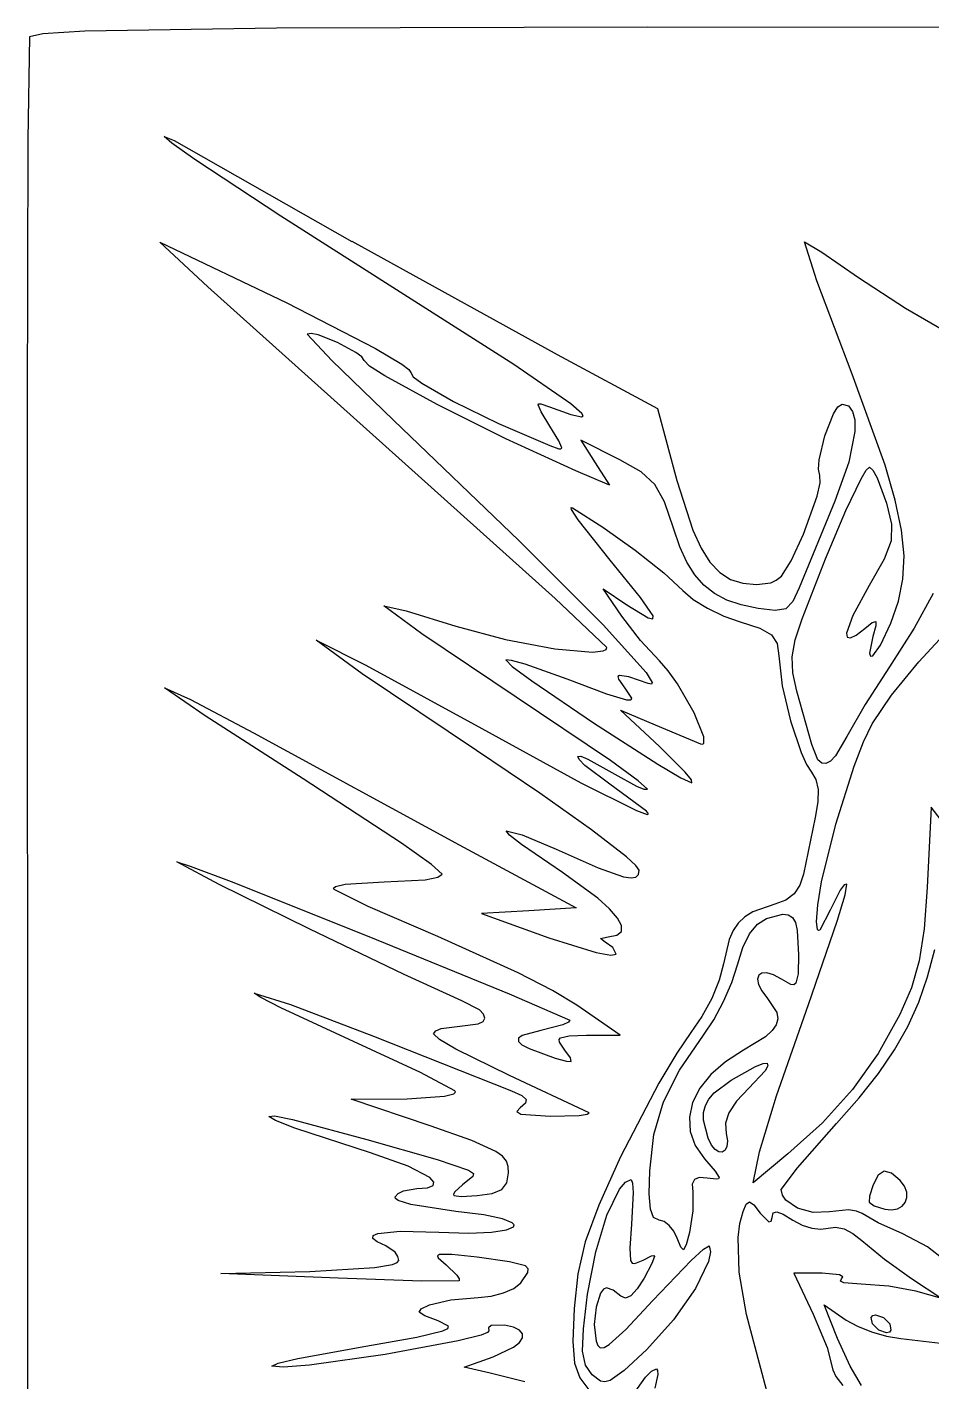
# Model space of a CAD drawing. Extents: x -210 to 584, y -218 to 350.
# Drawn here: x 348.7 to 432.9, y 105.4 to 231.5 of the extents above; entities that cross this region are included whole.
import ezdxf

# ---------------------------------------------------------------- set-up
doc = ezdxf.new("R2010")
doc.units = 0

msp = doc.modelspace()

# ---------------------------------------------------------------- linework, layer by layer
at = {"layer": 'Ebene 1'}
for p, q in [((350.224459, 230.879992), (348.959, 230.59674)), ((354.133575, 231.104658), (350.224459, 230.879992)), ((371.9407, 231.393462), (354.133575, 231.104658)), ((406.496225, 231.493615), (371.9407, 231.393462)), ((461.916, 231.43558), (406.496225, 231.493615)), ((348.959, 230.597), (348.82575, 221.021266)), ((348.959, 230.59674), (348.959, 230.597)), ((348.82575, 221.021266), (348.747791, 195.726047)), ((362.209311, 220.700665), (361.510635, 221.322948)), ((361.510635, 221.322948), (362.435509, 220.929802)), ((364.362693, 219.178539), (362.209311, 220.700665)), ((362.435509, 220.929802), (365.15278, 219.405639)), ((365.15278, 219.405639), (378.95928, 211.559179)), ((372.358194, 213.897105), (364.362693, 219.178539)), ((384.14638, 206.403339), (372.358194, 213.897105)), ((365.5578, 207.334739), (361.11248, 211.479269)), ((361.11248, 211.479269), (372.91188, 205.831809)), ((378.95928, 211.559179), (378.96061, 211.56045)), ((378.96061, 211.56045), (398.06081, 201.03575)), ((422.223035, 207.890438), (421.06196, 211.50999)), ((421.06196, 211.50999), (422.692169, 210.536749)), ((422.692169, 210.536749), (426.1158, 208.19682)), ((426.1158, 208.19684), (430.479804, 205.335238)), ((426.1158, 208.19682), (426.1158, 208.19684)), ((386.333, 188.685039), (365.5578, 207.334739)), ((425.51039, 199.18809), (422.223035, 207.890438)), ((372.91188, 205.831809), (381.165244, 201.596872)), ((394.045206, 200.101692), (384.14638, 206.403339)), ((430.479804, 205.335238), (435.188865, 202.61161)), ((375.170714, 202.991356), (374.81861, 202.91565)), ((375.828361, 202.857177), (375.170714, 202.991356)), ((374.81861, 202.91565), (377.09925, 200.480693)), ((377.625707, 202.160598), (375.828361, 202.857177)), ((379.341495, 201.228777), (377.625707, 202.160598)), ((377.09925, 200.480693), (382.83001, 194.92629)), ((379.897194, 200.800547), (379.341495, 201.228777)), ((380.10657, 200.46458), (379.897194, 200.800547)), ((380.619498, 199.957787), (380.10657, 200.46458)), ((381.165244, 201.596872), (383.61372, 200.116823)), ((398.06081, 201.03575), (407.39574, 196.01388)), ((382.04099, 199.046436), (380.619498, 199.957787)), ((383.61372, 200.116823), (384.252929, 199.629265)), ((384.252929, 199.629265), (384.43908, 199.345489)), ((384.43908, 199.345489), (384.667178, 198.9599)), ((399.33717, 196.455739), (394.045206, 200.101692)), ((428.581946, 190.729355), (425.51039, 199.18809)), ((386.905906, 196.376478), (382.04099, 199.046436)), ((384.667178, 198.9599), (385.463207, 198.352574)), ((385.463207, 198.352574), (388.418064, 196.651478)), ((388.418064, 196.651478), (392.621654, 194.59974)), ((348.747791, 195.726047), (348.78121, 113.364)), ((393.293805, 193.187546), (386.905906, 196.376478)), ((396.286088, 196.33388), (396.351338, 196.444783)), ((396.562424, 195.688234), (396.286088, 196.33388)), ((396.351338, 196.444783), (396.551847, 196.439521)), ((396.551847, 196.439521), (397.35758, 196.155839)), ((397.38298, 194.351899), (396.562424, 195.688234)), ((397.35758, 196.155839), (399.324709, 195.432991)), ((399.324709, 195.432991), (400.336539, 195.221711)), ((400.353787, 195.55247), (399.33717, 196.455739)), ((400.471941, 195.317431), (400.353787, 195.55247)), ((407.39574, 196.01388), (409.20711, 189.29177)), ((422.959454, 193.472639), (423.770321, 195.516402)), ((423.770321, 195.516402), (424.189507, 196.167198)), ((424.189507, 196.167198), (424.56796, 196.41077)), ((424.56796, 196.41077), (425.158861, 196.238951)), ((425.158861, 196.238951), (425.553493, 195.741054)), ((425.553493, 195.741054), (425.753783, 194.94342)), ((382.83001, 194.92629), (394.525291, 183.694435)), ((392.621654, 194.59974), (397.39198, 192.554899)), ((398.21161, 193.005547), (397.38298, 194.351899)), ((400.336539, 195.221711), (400.471941, 195.317431)), ((425.753783, 194.94342), (425.761657, 193.87239)), ((399.79717, 190.21248), (393.293805, 193.187546)), ((398.488795, 192.360458), (398.21161, 193.005547)), ((403.90341, 191.22288), (400.27808, 193.05093)), ((400.27808, 193.05093), (401.59848, 190.95944)), ((422.434762, 191.238494), (422.959454, 193.472639)), ((425.761657, 193.87239), (425.207863, 191.015503)), ((397.39198, 192.554899), (398.215323, 192.261839)), ((398.215323, 192.261839), (398.420842, 192.252514)), ((398.420842, 192.252514), (398.488795, 192.360458)), ((401.59848, 190.95944), (402.91887, 188.86794)), ((405.868782, 190.110478), (403.90341, 191.22288)), ((422.373296, 190.34972), (422.434762, 191.238494)), ((422.49565, 189.77298), (422.373296, 190.34972)), ((425.207863, 191.015503), (423.90752, 187.38112)), ((426.823906, 190.262802), (427.13143, 190.53859)), ((427.13143, 190.53859), (427.439071, 190.27446)), ((429.528095, 187.471288), (428.581946, 190.729355)), ((402.91887, 188.86794), (399.79717, 190.21248)), ((407.151191, 188.941606), (405.868782, 190.110478)), ((409.20711, 189.29177), (410.685763, 184.681334)), ((422.246909, 187.837064), (422.52326, 189.094388)), ((422.52326, 189.094388), (422.49565, 189.77298)), ((424.91343, 186.50531), (426.337657, 189.467048)), ((426.337657, 189.467048), (426.823906, 190.262802)), ((427.439071, 190.27446), (427.836166, 189.555294)), ((427.836166, 189.555294), (428.69367, 187.19121)), ((397.876865, 178.317539), (386.333, 188.685039)), ((408.059375, 187.323471), (407.151191, 188.941606)), ((420.9811, 184.30403), (422.246909, 187.837064)), ((399.405697, 186.615745), (399.357044, 186.809011)), ((399.357044, 186.809011), (399.50433, 186.7789)), ((400.03335, 185.639319), (399.405697, 186.615745)), ((399.50433, 186.7789), (402.321093, 184.963907)), ((408.90207, 184.86328), (408.059375, 187.323471)), ((423.90752, 187.38112), (420.58771, 179.31901)), ((428.69367, 187.19121), (429.166205, 185.236532)), ((430.106481, 184.698336), (429.528095, 187.471288)), ((403.0077, 181.88853), (400.03335, 185.639319)), ((423.027638, 182.032713), (424.91343, 186.50531)), ((402.321093, 184.963907), (405.320123, 182.811144)), ((409.485994, 183.150479), (408.90207, 184.86328)), ((410.685763, 184.681334), (411.456701, 183.005302)), ((419.850452, 181.826569), (420.9811, 184.30403)), ((429.166205, 185.236532), (429.137489, 183.702055)), ((430.336095, 182.288685), (430.106481, 184.698336)), ((394.525291, 183.694435), (402.35961, 175.878203)), ((405.320123, 182.811144), (407.975656, 180.715618)), ((410.1294, 181.712104), (409.485994, 183.150479)), ((411.456701, 183.005302), (412.281509, 181.70595)), ((429.137489, 183.702055), (428.483091, 181.99783)), ((405.83369, 178.430101), (403.0077, 181.88853)), ((410.859579, 180.522234), (410.1294, 181.712104)), ((412.281509, 181.70595), (413.184783, 180.751193)), ((418.925824, 180.415316), (419.850452, 181.826569)), ((420.84917, 176.42859), (423.027638, 182.032713)), ((428.483091, 181.99783), (427.07858, 179.53391)), ((430.235929, 180.12052), (430.336095, 182.288685)), ((407.975656, 180.715618), (409.76193, 179.07234)), ((411.703823, 179.55495), (410.859579, 180.522234)), ((413.184783, 180.751193), (414.19112, 180.108946)), ((418.456138, 180.019066), (418.925824, 180.415316)), ((404.07772, 176.69766), (402.35965, 179.21422)), ((402.35965, 179.21422), (404.54064, 177.74623)), ((409.76193, 179.07234), (410.730636, 178.242874)), ((412.689421, 178.784331), (411.703823, 179.55495)), ((414.19112, 180.108946), (415.325117, 179.747127)), ((415.325117, 179.747127), (416.61137, 179.63365)), ((416.61137, 179.63365), (417.936401, 179.780825)), ((417.936401, 179.780825), (418.456138, 180.019066)), ((420.58771, 179.31901), (420.001077, 178.03526)), ((427.07858, 179.53391), (425.56375, 176.756258)), ((429.824973, 178.072026), (430.235929, 180.12052)), ((402.7001, 173.760439), (397.876865, 178.317539)), ((404.54064, 177.74623), (406.53595, 176.532467)), ((406.98837, 176.702585), (405.83369, 178.430101)), ((410.730636, 178.242874), (412.058992, 177.415085)), ((413.843666, 178.184456), (412.689421, 178.784331)), ((415.193849, 177.729406), (413.843666, 178.184456)), ((420.001077, 178.03526), (419.339649, 177.372506)), ((429.12222, 176.02139), (429.824973, 178.072026)), ((433.05814, 178.79458), (431.271336, 175.579981)), ((385.467781, 175.040098), (381.95137, 177.632999)), ((381.95137, 177.632999), (384.010401, 177.186798)), ((384.010401, 177.186798), (388.6246, 175.765049)), ((405.813314, 174.4305), (404.07772, 176.69766)), ((406.53595, 176.532467), (406.959035, 176.433696)), ((406.959035, 176.433696), (406.98837, 176.702585)), ((412.058992, 177.415085), (413.572018, 176.684916)), ((413.572018, 176.684916), (415.09473, 176.14831)), ((416.76726, 177.39326), (415.193849, 177.729406)), ((418.347139, 177.201567), (416.76726, 177.39326)), ((419.339649, 177.372506), (418.347139, 177.201567)), ((425.56375, 176.756258), (424.985504, 175.098295)), ((388.6246, 175.765049), (393.269882, 174.498525)), ((402.35961, 175.878203), (406.352579, 171.457313)), ((415.09473, 176.14831), (416.932288, 175.559486)), ((416.932288, 175.559486), (418.017558, 174.946925)), ((420.2087, 174.491969), (420.84917, 176.42859)), ((425.895113, 174.919325), (426.67695, 175.5228)), ((426.67695, 175.5228), (427.378927, 176.085225)), ((427.378927, 176.085225), (427.708785, 176.183525)), ((427.716053, 175.77163), (427.45026, 174.80347)), ((427.708785, 176.183525), (427.716053, 175.77163)), ((428.158379, 173.982465), (429.12222, 176.02139)), ((431.271336, 175.579981), (428.97544, 171.97413)), ((431.707226, 172.440163), (434.796792, 175.762191)), ((379.933031, 171.319462), (375.654, 174.440459)), ((375.654, 174.440459), (380.273981, 172.138998)), ((394.25817, 169.154959), (385.467781, 175.040098)), ((393.269882, 174.498525), (397.860709, 173.643058)), ((407.57353, 172.51356), (405.813314, 174.4305)), ((418.017558, 174.946925), (418.537345, 174.146136)), ((418.537345, 174.146136), (418.67846, 172.99263)), ((419.92961, 172.909625), (420.2087, 174.491969)), ((424.985504, 175.098295), (425.050583, 174.718991)), ((425.050583, 174.718991), (425.353388, 174.655362)), ((425.353388, 174.655362), (425.895113, 174.919325)), ((427.45026, 174.80347), (427.126657, 173.230932)), ((427.427944, 173.004788), (428.158379, 173.982465)), ((397.860709, 173.643058), (401.352356, 173.347434)), ((401.352356, 173.347434), (402.359512, 173.456059)), ((402.359512, 173.456059), (402.621288, 173.582617)), ((402.621288, 173.582617), (402.7001, 173.760439)), ((418.67846, 172.99263), (419, 170.212871)), ((419.99282, 171.409054), (419.92961, 172.909625)), ((427.126657, 173.230932), (427.211423, 172.958471)), ((427.211423, 172.958471), (427.427944, 173.004788)), ((380.273981, 172.138998), (391.0452, 166.239659)), ((393.826691, 172.573402), (393.27561, 172.6097)), ((393.27561, 172.6097), (393.875445, 172.008486)), ((395.088629, 172.226986), (393.826691, 172.573402)), ((393.875445, 172.008486), (395.694536, 170.66186)), ((398.99447, 170.83655), (395.088629, 172.226986)), ((406.352579, 171.457313), (406.914686, 170.513786)), ((408.403589, 171.587364), (407.57353, 172.51356)), ((409.263983, 170.384969), (408.403589, 171.587364)), ((428.97544, 171.97413), (426.71496, 168.462058)), ((429.165645, 169.348034), (431.707226, 172.440163)), ((390.5574, 164.181659), (379.933031, 171.319462)), ((395.694536, 170.66186), (401.446936, 166.750417)), ((402.678863, 169.429603), (398.99447, 170.83655)), ((403.851956, 171.173168), (403.716471, 171.066363)), ((403.716471, 171.066363), (403.764704, 170.83494)), ((403.764704, 170.83494), (404.35378, 169.98678)), ((404.732628, 171.024379), (403.851956, 171.173168)), ((406.52381, 170.41149), (404.732628, 171.024379)), ((406.838218, 170.357642), (406.52381, 170.41149)), ((406.914686, 170.513786), (406.838218, 170.357642)), ((410.813187, 167.682494), (409.263983, 170.384969)), ((419, 170.212871), (419.767663, 166.9445)), ((420.37925, 169.71775), (419.99282, 171.409054)), ((365.315323, 167.401094), (361.51661, 170.028179)), ((361.51661, 170.028179), (363.950163, 168.931114)), ((363.950163, 168.931114), (369.80106, 165.833259)), ((403.023084, 163.243363), (394.25817, 169.154959)), ((404.53965, 168.860309), (402.678863, 169.429603)), ((404.35378, 169.98678), (404.967674, 169.066693)), ((404.967674, 169.066693), (404.90833, 168.870415)), ((421.75663, 164.74377), (420.37925, 169.71775)), ((427.36715, 166.6687), (429.165645, 169.348034)), ((407.58673, 164.55609), (403.94965, 167.92882)), ((403.94965, 167.92882), (407.18261, 166.57479)), ((404.90833, 168.870415), (404.53965, 168.860309)), ((411.69596, 165.467959), (410.813187, 167.682494)), ((426.71496, 168.462058), (425.01329, 165.47299)), ((374.44841, 161.545169), (365.315323, 167.401094)), ((401.446936, 166.750417), (407.445698, 162.911466)), ((407.18261, 166.57479), (411.38712, 164.80319)), ((419.767663, 166.9445), (420.754861, 163.990844)), ((426.558395, 164.978422), (427.36715, 166.6687)), ((369.80106, 165.833259), (388.96076, 155.421959)), ((391.0452, 166.239659), (400.271289, 161.188888)), ((411.723316, 164.87549), (411.69596, 165.467959)), ((425.01329, 165.47299), (423.948555, 163.688928)), ((396.437147, 160.210451), (390.5574, 164.181659)), ((409.973268, 162.173293), (407.58673, 164.55609)), ((411.38712, 164.80319), (411.604765, 164.766023)), ((411.604765, 164.766023), (411.723316, 164.87549)), ((420.754861, 163.990844), (421.259979, 162.883074)), ((422.331484, 163.326836), (421.75663, 164.74377)), ((425.688054, 162.727781), (426.558395, 164.978422)), ((399.976269, 163.622524), (400.257537, 163.645627)), ((400.097754, 163.335393), (399.976269, 163.622524)), ((400.630369, 162.800498), (400.097754, 163.335393)), ((400.257537, 163.645627), (400.933181, 163.388437)), ((402.9625, 161.052479), (400.630369, 162.800498)), ((400.933181, 163.388437), (403.43409, 161.968119)), ((405.614841, 161.367654), (403.023084, 163.243363)), ((407.445698, 162.911466), (409.572742, 161.655454)), ((421.259979, 162.883074), (421.73501, 162.15523)), ((422.67522, 163.017392), (422.331484, 163.326836)), ((423.058373, 162.974383), (422.67522, 163.017392)), ((423.482348, 163.198123), (423.058373, 162.974383)), ((423.948555, 163.688928), (423.482348, 163.198123)), ((423.978923, 157.316516), (425.688054, 162.727781)), ((383.58149, 155.574055), (374.44841, 161.545169)), ((403.43409, 161.968119), (405.449431, 160.852958)), ((406.47817, 160.586849), (405.614841, 161.367654)), ((409.572742, 161.655454), (410.60371, 161.1811)), ((410.557495, 161.447943), (409.973268, 162.173293)), ((410.60371, 161.1811), (410.557495, 161.447943)), ((421.73501, 162.15523), (422.144258, 161.471802)), ((422.144258, 161.471802), (422.336154, 160.563958)), ((401.252148, 156.788815), (396.437147, 160.210451)), ((400.271289, 161.188888), (405.438688, 158.594707)), ((406.388667, 158.526206), (402.9625, 161.052479)), ((405.449431, 160.852958), (406.137067, 160.591109)), ((406.137067, 160.591109), (406.47817, 160.586849)), ((422.336154, 160.563958), (422.313022, 159.403179)), ((422.313022, 159.403179), (422.07719, 157.96095)), ((432.85179, 158.92), (432.48605, 151.45098)), ((434.41212, 156.90353), (432.85179, 158.92)), ((405.438688, 158.594707), (406.450775, 158.240428)), ((406.555236, 158.30277), (406.388667, 158.526206)), ((406.450775, 158.240428), (406.555236, 158.30277)), ((422.07719, 157.96095), (420.97547, 152.67338)), ((393.641171, 156.313641), (393.31495, 156.711569)), ((393.31495, 156.711569), (394.79763, 156.33302)), ((394.73845, 155.447157), (393.641171, 156.313641)), ((394.79763, 156.33302), (397.96523, 155.010709)), ((404.505524, 154.281852), (401.252148, 156.788815)), ((422.672365, 151.977118), (423.978923, 157.316516)), ((386.359809, 153.59306), (383.58149, 155.574055)), ((388.96076, 155.421959), (399.83596, 149.533289)), ((398.55802, 152.819349), (394.73845, 155.447157)), ((366.624727, 151.722107), (362.67078, 153.828069)), ((362.67078, 153.828069), (363.935038, 153.431563)), ((397.96523, 155.010709), (401.888485, 153.281067)), ((405.391329, 153.485465), (404.505524, 154.281852)), ((363.935038, 153.431563), (367.725355, 151.990749)), ((387.38021, 152.670059), (386.359809, 153.59306)), ((386.952918, 152.390545), (387.38021, 152.670059)), ((401.836988, 150.454029), (398.55802, 152.819349)), ((401.888485, 153.281067), (404.245824, 152.439103)), ((405.7004, 153.054659), (405.391329, 153.485465)), ((405.396658, 152.393929), (405.631952, 152.641737)), ((405.631952, 152.641737), (405.7004, 153.054659)), ((420.97547, 152.67338), (420.645804, 151.647312)), ((374.992555, 147.583688), (366.624727, 151.722107)), ((367.725355, 151.990749), (380.53898, 146.887179)), ((377.269707, 151.383371), (377.436459, 151.517669)), ((377.31764, 151.238449), (377.269707, 151.383371)), ((377.436459, 151.517669), (378.343994, 151.743669)), ((378.343994, 151.743669), (381.96501, 151.950209)), ((381.96501, 151.950209), (385.789499, 152.161657)), ((385.789499, 152.161657), (386.952918, 152.390545)), ((404.245824, 152.439103), (404.949591, 152.322598)), ((404.949591, 152.322598), (405.396658, 152.393929)), ((420.645804, 151.647312), (420.103679, 150.852684)), ((422.305241, 149.816311), (422.672365, 151.977118)), ((424.780751, 151.681317), (424.404456, 151.200479)), ((425.02248, 151.75051), (424.780751, 151.681317)), ((424.85752, 150.743373), (425.02248, 151.75051)), ((432.48605, 151.45098), (432.210511, 147.577792)), ((380.471544, 149.66843), (377.31764, 151.238449)), ((402.946751, 149.455051), (401.836988, 150.454029)), ((419.330454, 150.269974), (418.30749, 149.87966)), ((420.103679, 150.852684), (419.330454, 150.269974)), ((424.404456, 151.200479), (423.45404, 149.32243)), ((424.126469, 148.293645), (424.85752, 150.743373)), ((386.97611, 146.893199), (380.471544, 149.66843)), ((395.42668, 149.273769), (391.01737, 149.014229)), ((391.01737, 149.014229), (397.28123, 146.765009)), ((399.83596, 149.533289), (395.42668, 149.273769)), ((403.690228, 148.596992), (402.946751, 149.455051)), ((416.267736, 149.159151), (415.515547, 148.696578)), ((418.30749, 149.87966), (416.267736, 149.159151)), ((417.52954, 148.54061), (419.049092, 148.961014)), ((419.049092, 148.961014), (419.571578, 148.905941)), ((419.571578, 148.905941), (419.959434, 148.64755)), ((422.20099, 148.2518), (422.305241, 149.816311)), ((423.45404, 149.32243), (422.50383, 147.46569)), ((383.831496, 143.334709), (374.992555, 147.583688)), ((404.057565, 147.893697), (403.690228, 148.596992)), ((404.03891, 147.359015), (404.057565, 147.893697)), ((414.912198, 148.131258), (414.435473, 147.437289)), ((415.515547, 148.696578), (414.912198, 148.131258)), ((415.967768, 147.120367), (416.692761, 148.011039)), ((416.692761, 148.011039), (417.52954, 148.54061)), ((419.959434, 148.64755), (420.230334, 148.165989)), ((420.230334, 148.165989), (420.401953, 147.441406)), ((421.43672, 140.53811), (424.126469, 148.293645)), ((422.289676, 147.543929), (422.20099, 148.2518)), ((422.378796, 147.424163), (422.289676, 147.543929)), ((432.210511, 147.577792), (431.759415, 144.603899)), ((380.53898, 146.887179), (393.593918, 141.53318)), ((394.439019, 143.508947), (386.97611, 146.893199)), ((397.28123, 146.765009), (401.705084, 145.385464)), ((402.109353, 146.693494), (402.80421, 146.850879)), ((402.5348, 146.361539), (402.109353, 146.693494)), ((403.248314, 145.853775), (402.5348, 146.361539)), ((402.80421, 146.850879), (403.62441, 147.006793)), ((403.62441, 147.006793), (404.03891, 147.359015)), ((414.06316, 146.588771), (413.54291, 144.32448)), ((414.435473, 147.437289), (414.06316, 146.588771)), ((415.35134, 145.863445), (415.967768, 147.120367)), ((420.401953, 147.441406), (420.51804, 145.18377)), ((422.50383, 147.46569), (422.378796, 147.424163)), ((401.705084, 145.385464), (403.050833, 145.128412)), ((403.050833, 145.128412), (403.54509, 145.227129)), ((403.54509, 145.227129), (403.248314, 145.853775)), ((414.84026, 144.23512), (415.35134, 145.863445)), ((420.51804, 145.18377), (420.477555, 143.394105)), ((420.51804, 145.18377), (420.51804, 145.18377)), ((432.536262, 143.123197), (433.199418, 145.66808)), ((413.54291, 144.32448), (413.150213, 142.819086)), ((414.309162, 142.602368), (414.84026, 144.23512)), ((431.759415, 144.603899), (431.039632, 142.093046)), ((389.19878, 140.897069), (383.831496, 143.334709)), ((397.630655, 141.842767), (394.439019, 143.508947)), ((413.150213, 142.819086), (412.44867, 141.12056)), ((413.538129, 140.824219), (414.309162, 142.602368)), ((416.823193, 143.274451), (416.713794, 142.917878)), ((416.713794, 142.917878), (416.802963, 142.423147)), ((417.115751, 143.471643), (416.823193, 143.274451)), ((417.576063, 143.488227), (417.115751, 143.471643)), ((418.188722, 143.302978), (417.576063, 143.488227)), ((418.93832, 142.89467), (418.188722, 143.302978)), ((419.80419, 142.41836), (418.93832, 142.89467)), ((420.278436, 142.52857), (420.082985, 142.389599)), ((420.477555, 143.394105), (420.278436, 142.52857)), ((431.711418, 140.757722), (432.536262, 143.123197)), ((370.496398, 141.192951), (369.88177, 141.618249)), ((369.88177, 141.618249), (373.251794, 140.549204)), ((372.364185, 140.236599), (370.496398, 141.192951)), ((393.593918, 141.53318), (399.22858, 139.093779)), ((399.89711, 140.474689), (397.630655, 141.842767)), ((416.802963, 142.423147), (417.106106, 141.811486)), ((417.106106, 141.811486), (417.63863, 141.10412)), ((420.082985, 142.389599), (419.80419, 142.41836)), ((431.039632, 142.093046), (429.95803, 139.60898)), ((378.70163, 137.297799), (372.364185, 140.236599)), ((373.251794, 140.549204), (380.98507, 137.595859)), ((390.832493, 140.050473), (389.19878, 140.897069)), ((391.224922, 139.651281), (390.832493, 140.050473)), ((403.92752, 137.689649), (399.89711, 140.474689)), ((412.44867, 141.12056), (411.532237, 139.425949)), ((412.630534, 139.115412), (413.538129, 140.824219)), ((417.63863, 141.10412), (418.490143, 139.793808)), ((418.461075, 132.054145), (421.43672, 140.53811)), ((430.693579, 138.510166), (431.711418, 140.757722)), ((388.99671, 138.528529), (390.720672, 138.739776)), ((390.720672, 138.739776), (391.167662, 138.98013)), ((391.167662, 138.98013), (391.336195, 139.289233)), ((391.336195, 139.289233), (391.224922, 139.651281)), ((399.124478, 138.905673), (398.581763, 138.662599)), ((399.22858, 139.093779), (399.124478, 138.905673)), ((411.532237, 139.425949), (410.49487, 137.9323)), ((411.68975, 137.69069), (412.630534, 139.115412)), ((418.454206, 138.665724), (418.079641, 138.118555)), ((418.587867, 139.21728), (418.454206, 138.665724)), ((418.490143, 139.793808), (418.587867, 139.21728)), ((429.95803, 139.60898), (427.923122, 135.983245)), ((380.98507, 137.595859), (393.81877, 132.511009)), ((386.572, 137.830249), (386.763325, 138.101376)), ((387.130031, 137.308793), (386.572, 137.830249)), ((386.763325, 138.101376), (387.284259, 138.323408)), ((387.284259, 138.323408), (388.99671, 138.528529)), ((394.468609, 137.406884), (394.453803, 137.124217)), ((394.823226, 137.664307), (394.468609, 137.406884)), ((396.53423, 138.137039), (394.823226, 137.664307)), ((398.581763, 138.662599), (396.53423, 138.137039)), ((398.255805, 137.291396), (398.377834, 137.464747)), ((398.377834, 137.464747), (399.17178, 137.648413)), ((399.17178, 137.648413), (400.80846, 137.689649)), ((400.80846, 137.689649), (403.92752, 137.689649)), ((410.49487, 137.9323), (409.1902, 136.036676)), ((409.444813, 134.44581), (411.68975, 137.69069)), ((417.454649, 137.555188), (415.4153, 136.29752)), ((418.079641, 138.118555), (417.454649, 137.555188)), ((429.451438, 136.319041), (430.693579, 138.510166)), ((385.34183, 134.228736), (378.70163, 137.297799)), ((388.649424, 136.405174), (387.130031, 137.308793)), ((393.6441, 133.959499), (388.649424, 136.405174)), ((394.453803, 137.124217), (394.783221, 136.8079)), ((394.783221, 136.8079), (395.461278, 136.449528)), ((395.461278, 136.449528), (397.88097, 135.572999)), ((398.295164, 137.048711), (398.255805, 137.291396)), ((398.79231, 136.310369), (398.295164, 137.048711)), ((399.320035, 135.593416), (398.79231, 136.310369)), ((415.4153, 136.29752), (413.717153, 135.229263)), ((427.953691, 134.122858), (429.451438, 136.319041)), ((397.88097, 135.572999), (398.922952, 135.272136)), ((398.922952, 135.272136), (399.383111, 135.26314)), ((399.383111, 135.26314), (399.320035, 135.593416)), ((409.1902, 136.036676), (407.524964, 133.224149)), ((413.717153, 135.229263), (412.35193, 134.041465)), ((416.530877, 134.797316), (417.224415, 135.063355)), ((417.224415, 135.063355), (417.609915, 135.081531)), ((417.609915, 135.081531), (417.678801, 134.855765)), ((427.923122, 135.983245), (425.537316, 132.650276)), ((388.55216, 132.533899), (385.34183, 134.228736)), ((401.05295, 130.463499), (393.6441, 133.959499)), ((407.94868, 131.480842), (409.444813, 134.44581)), ((412.35193, 134.041465), (411.33098, 132.765791)), ((414.254, 133.50598), (416.530877, 134.797316)), ((417.422495, 134.389975), (415.9, 132.754)), ((417.678801, 134.855765), (417.422495, 134.389975)), ((426.16903, 131.860127), (427.953691, 134.122858)), ((388.454394, 132.248785), (388.606346, 132.386347)), ((388.606346, 132.386347), (388.55216, 132.533899)), ((393.81877, 132.511009), (394.762957, 132.084442)), ((407.524964, 133.224149), (403.96927, 126.3664)), ((411.33098, 132.765791), (410.665654, 131.433904)), ((412.687772, 132.326049), (414.254, 133.50598)), ((415.9, 132.754), (414.749344, 131.542556)), ((415.9, 132.754), (415.9, 132.754)), ((425.537316, 132.650276), (422.756217, 129.554834)), ((378.89369, 131.750149), (384.10684, 131.783949)), ((386.25944, 129.264909), (378.89369, 131.750149)), ((384.10684, 131.783949), (387.595868, 132.014399)), ((387.595868, 132.014399), (388.454394, 132.248785)), ((395.134095, 131.36468), (394.62702, 130.943519)), ((394.762957, 132.084442), (395.190403, 131.72366)), ((395.190403, 131.72366), (395.134095, 131.36468)), ((407.071102, 128.467774), (407.94868, 131.480842)), ((410.665654, 131.433904), (410.367302, 130.077469)), ((411.691861, 130.505275), (411.85461, 131.147351)), ((411.85461, 131.147351), (412.183771, 131.747184)), ((412.183771, 131.747184), (412.687772, 132.326049)), ((414.749344, 131.542556), (414.036016, 130.482111)), ((416.8777, 126.84591), (418.461075, 132.054145)), ((424.06615, 129.46936), (426.16903, 131.860127)), ((371.230538, 130.144221), (371.752612, 130.177449)), ((371.871153, 129.764755), (371.230538, 130.144221)), ((371.752612, 130.177449), (373.443068, 129.844626)), ((373.443068, 129.844626), (380.35189, 128.001569)), ((394.62702, 130.943519), (394.327933, 130.593459)), ((394.327933, 130.593459), (394.678713, 130.34905)), ((394.678713, 130.34905), (397.41587, 130.152809)), ((397.41587, 130.152809), (400.123479, 130.238779)), ((400.123479, 130.238779), (400.870153, 130.338876)), ((400.870153, 130.338876), (401.05295, 130.463499)), ((410.367302, 130.077469), (410.447276, 128.72815)), ((411.687096, 129.79968), (411.691861, 130.505275)), ((414.036016, 130.482111), (413.728065, 129.509043)), ((373.668768, 129.058864), (371.871153, 129.764755)), ((380.71223, 126.747059), (373.668768, 129.058864)), ((390.136308, 127.894079), (386.25944, 129.264909)), ((410.447276, 128.72815), (410.916925, 127.417612)), ((412.11781, 128.11283), (411.687096, 129.79968)), ((413.728065, 129.509043), (413.79354, 128.55973)), ((422.756217, 129.554834), (419.53543, 126.64168)), ((420.421909, 125.345616), (424.06615, 129.46936)), ((380.35189, 128.001569), (386.908894, 126.117128)), ((392.352425, 126.8821), (390.136308, 127.894079)), ((406.68183, 125.07859), (407.071102, 128.467774)), ((410.916925, 127.417612), (411.7876, 126.17752)), ((412.421979, 127.477366), (412.11781, 128.11283)), ((412.762216, 127.056259), (412.421979, 127.477366)), ((413.852585, 127.347047), (413.683706, 126.994902)), ((413.79354, 128.55973), (413.899718, 127.871462)), ((413.899718, 127.871462), (413.852585, 127.347047)), ((384.21289, 125.503029), (380.71223, 126.747059)), ((386.908894, 126.117128), (389.822046, 125.14228)), ((392.972951, 126.429426), (392.352425, 126.8821)), ((393.340589, 125.968959), (392.972951, 126.429426)), ((403.96927, 126.3664), (401.945597, 121.895298)), ((411.7876, 126.17752), (412.780164, 125.039146)), ((413.106958, 126.84109), (412.762216, 127.056259)), ((413.424642, 126.823444), (413.106958, 126.84109)), ((413.683706, 126.994902), (413.424642, 126.823444)), ((416.28578, 123.97041), (416.8777, 126.84591)), ((419.53543, 126.64168), (416.28578, 123.97041)), ((386.214258, 124.443084), (384.21289, 125.503029)), ((389.822046, 125.14228), (390.266689, 124.827003)), ((390.266689, 124.827003), (390.225783, 124.536382)), ((393.509439, 125.468197), (393.340589, 125.968959)), ((393.368879, 123.945033), (393.5336, 124.894639)), ((393.5336, 124.894639), (393.509439, 125.468197)), ((406.627838, 122.921353), (406.68183, 125.07859)), ((412.780164, 125.039146), (413.13904, 124.455469)), ((418.90442, 123.32296), (420.421909, 125.345616)), ((428.485691, 125.044708), (427.938275, 124.683676)), ((429.157159, 124.870468), (428.485691, 125.044708)), ((429.99258, 124.16707), (429.157159, 124.870468)), ((386.013619, 123.501076), (386.537353, 123.705624)), ((386.596776, 124.025394), (386.214258, 124.443084)), ((386.537353, 123.705624), (386.596776, 124.025394)), ((389.25454, 123.758789), (388.536842, 123.116057)), ((390.225783, 124.536382), (389.25454, 123.758789)), ((392.906751, 123.334371), (393.368879, 123.945033)), ((403.864053, 123.35944), (404.42974, 124.031415)), ((404.42974, 124.031415), (404.95373, 124.26893)), ((404.95373, 124.26893), (405.084137, 123.941002)), ((405.084137, 123.941002), (405.133118, 123.04813)), ((410.828048, 124.277459), (410.636482, 123.83816)), ((410.636482, 123.83816), (410.67749, 123.10773)), ((411.282844, 124.45484), (410.828048, 124.277459)), ((412.03153, 124.39952), (411.282844, 124.45484)), ((412.883178, 124.288317), (412.03153, 124.39952)), ((413.086767, 124.328463), (412.883178, 124.288317)), ((413.13904, 124.455469), (413.086767, 124.328463)), ((427.47501, 123.78126), (427.112211, 122.73045)), ((427.938275, 124.683676), (427.47501, 123.78126)), ((427.47501, 123.78126), (427.47501, 123.78126)), ((430.386647, 123.637135), (429.99258, 124.16707)), ((430.582959, 123.102704), (430.386647, 123.637135)), ((382.97778, 122.662239), (383.278865, 122.95997)), ((383.011122, 122.496035), (382.97778, 122.662239)), ((383.28399, 122.31747), (383.011122, 122.496035)), ((383.278865, 122.95997), (383.761103, 123.203793)), ((384.455268, 121.94561), (383.28399, 122.31747)), ((383.761103, 123.203793), (385.0032, 123.429049)), ((385.0032, 123.429049), (386.013619, 123.501076)), ((388.536842, 123.116057), (388.412858, 122.915643)), ((388.412858, 122.915643), (388.46117, 122.784596)), ((388.46117, 122.784596), (389.121841, 122.696814)), ((389.121841, 122.696814), (390.61317, 122.785119)), ((390.61317, 122.785119), (392.027941, 122.976463)), ((392.027941, 122.976463), (392.906751, 123.334371)), ((402.700348, 120.955541), (403.864053, 123.35944)), ((405.133118, 123.04813), (404.98303, 120.11301)), ((406.740495, 121.505554), (406.627838, 122.921353)), ((410.67749, 123.10773), (410.699054, 121.346834)), ((419.017346, 122.819434), (418.90442, 123.32296)), ((419.335268, 122.352043), (419.017346, 122.819434)), ((420.433713, 121.594861), (419.335268, 122.352043)), ((427.112211, 122.73045), (427.100046, 122.151498)), ((430.449512, 122.143365), (430.598314, 122.59453)), ((430.598314, 122.59453), (430.582959, 123.102704)), ((388.64873, 121.299459), (384.455268, 121.94561)), ((391.240592, 120.972963), (388.64873, 121.299459)), ((401.945597, 121.895298), (400.683479, 118.483691)), ((407.038747, 120.730163), (406.740495, 121.505554)), ((410.699054, 121.346834), (410.38281, 119.33288)), ((415.058971, 120.175129), (415.36036, 121.28894)), ((415.36036, 121.28894), (415.660471, 121.967768)), ((415.660471, 121.967768), (415.956499, 122.176674)), ((415.956499, 122.176674), (416.352147, 121.906462)), ((416.352147, 121.906462), (416.95112, 121.14794)), ((416.95112, 121.14794), (417.758904, 120.336153)), ((418.0679, 120.72311), (418.176415, 121.163029)), ((418.176415, 121.163029), (418.503909, 121.275185)), ((418.503909, 121.275185), (419.096503, 121.054116)), ((419.096503, 121.054116), (420.00032, 120.49436)), ((421.894965, 121.189807), (420.433713, 121.594861)), ((423.41424, 121.27527), (421.894965, 121.189807)), ((425.177361, 121.447378), (423.41424, 121.27527)), ((425.926999, 121.331852), (425.177361, 121.447378)), ((426.45563, 121.09003), (425.926999, 121.331852)), ((427.945525, 120.233544), (426.45563, 121.09003)), ((427.100046, 122.151498), (427.543785, 121.823071)), ((427.543785, 121.823071), (428.5487, 121.52384)), ((428.5487, 121.52384), (429.186147, 121.439446)), ((429.186147, 121.439446), (429.72663, 121.535071)), ((429.72663, 121.535071), (430.153351, 121.779961)), ((430.153351, 121.779961), (430.449512, 122.143365)), ((392.979761, 120.604418), (391.240592, 120.972963)), ((393.893697, 120.226954), (392.979761, 120.604418)), ((393.355694, 119.577794), (394.009855, 119.873703)), ((394.049782, 120.045231), (393.893697, 120.226954)), ((394.009855, 119.873703), (394.049782, 120.045231)), ((401.648126, 117.544086), (402.700348, 120.955541)), ((404.983, 120.113), (404.814136, 117.878868)), ((404.98303, 120.11301), (404.983, 120.113)), ((407.54154, 120.49415), (407.038747, 120.730163)), ((408.013319, 120.361768), (407.54154, 120.49415)), ((408.489054, 120.001321), (408.013319, 120.361768)), ((408.913321, 119.467859), (408.489054, 120.001321)), ((414.899943, 118.856808), (415.058971, 120.175129)), ((417.758904, 120.336153), (417.982412, 120.377281)), ((417.982412, 120.377281), (418.0679, 120.72318)), ((418.0679, 120.72318), (418.0679, 120.72311)), ((420.00032, 120.49436), (420.848554, 120.03386)), ((420.848554, 120.03386), (421.7486, 119.738566)), ((423.2744, 119.74229), (423.965029, 119.847812)), ((423.965029, 119.847812), (424.75307, 119.678812)), ((430.21746, 119.2056), (427.945525, 120.233544)), ((380.927662, 118.793982), (380.956192, 119.054278)), ((381.315034, 118.472694), (380.927662, 118.793982)), ((380.956192, 119.054278), (381.392298, 119.251426)), ((381.392298, 119.251426), (383.453912, 119.447657)), ((383.453912, 119.447657), (387.04587, 119.365429)), ((387.04587, 119.365429), (389.846244, 119.290526)), ((389.846244, 119.290526), (391.958671, 119.372358)), ((391.958671, 119.372358), (393.355694, 119.577794)), ((409.2307, 118.81643), (408.913321, 119.467859)), ((409.56984, 117.96057), (409.2307, 118.81643)), ((410.38281, 119.33288), (410.063324, 118.18178)), ((415.005108, 115.642571), (414.899943, 118.856808)), ((421.7486, 119.738566), (422.593026, 119.633151)), ((422.593026, 119.633151), (423.2744, 119.74229)), ((424.75307, 119.678812), (425.587971, 119.253759)), ((425.587971, 119.253759), (426.41918, 118.59112)), ((426.41918, 118.59112), (428.505459, 116.851986)), ((432.527016, 118.012258), (430.21746, 119.2056)), ((382.12664, 118.092569), (381.315034, 118.472694)), ((382.982883, 117.497411), (382.12664, 118.092569)), ((383.243349, 117.118569), (382.982883, 117.497411)), ((387.117035, 117.287206), (386.946488, 117.174671)), ((388.25255, 117.288079), (387.117035, 117.287206)), ((390.6131, 117.031159), (388.25255, 117.288079)), ((400.683479, 118.483691), (399.986026, 115.487789)), ((400.8929, 113.61193), (401.648126, 117.544086)), ((404.814136, 117.878868), (404.8871, 116.733643)), ((409.819858, 117.736681), (409.56984, 117.96057)), ((410.063324, 118.18178), (409.819858, 117.736681)), ((410.519087, 116.747469), (411.675738, 117.799652)), ((411.675738, 117.799652), (412.19245, 118.09072)), ((412.344108, 117.540708), (412.152165, 116.646773)), ((412.19245, 118.09072), (412.344108, 117.540708)), ((434.10737, 116.75815), (432.527016, 118.012258)), ((375.05456, 115.706929), (381.088596, 116.067483)), ((381.088596, 116.067483), (382.753994, 116.374882)), ((382.753994, 116.374882), (383.189954, 116.552979)), ((383.189954, 116.552979), (383.33901, 116.744529)), ((383.33901, 116.744529), (383.243349, 117.118569)), ((386.946488, 117.174671), (387.007588, 116.979176)), ((387.007588, 116.979176), (387.72524, 116.314619)), ((387.72524, 116.314619), (388.723848, 115.362885)), ((393.64447, 116.623297), (390.6131, 117.031159)), ((395.105659, 116.221865), (393.64447, 116.623297)), ((395.353139, 115.961301), (395.105659, 116.221865)), ((404.8871, 116.733643), (405.037963, 116.495942)), ((405.037963, 116.495942), (405.277719, 116.442356)), ((405.277719, 116.442356), (406.06182, 116.77004)), ((406.06182, 116.77004), (406.85106, 117.170861)), ((406.886716, 116.467904), (406.14702, 115.09037)), ((406.85106, 117.170861), (407.051526, 117.208861)), ((407.123711, 117.115775), (406.886716, 116.467904)), ((406.97125, 113.02467), (410.519087, 116.747469)), ((407.051526, 117.208861), (407.123711, 117.115775)), ((412.152165, 116.646773), (410.925148, 114.140305)), ((428.505459, 116.851986), (431.02544, 115.05196)), ((366.77011, 115.534539), (375.05456, 115.706929)), ((377.68131, 115.077819), (366.77011, 115.534539)), ((385.488746, 114.819766), (377.68131, 115.077819)), ((388.93761, 114.839469), (385.488746, 114.819766)), ((388.723848, 115.362885), (388.948723, 115.023438)), ((388.948723, 115.023438), (388.93761, 114.839469)), ((394.6705, 114.641369), (395.334918, 115.627633)), ((395.334918, 115.627633), (395.353139, 115.961301)), ((399.986026, 115.487789), (399.65635, 112.2638)), ((406.14702, 115.09037), (405.509945, 114.085193)), ((415.668118, 111.718094), (415.005108, 115.642571)), ((422.71892, 115.5448), (420.09366, 115.5448)), ((420.09366, 115.5448), (421.8972, 111.728)), ((424.332459, 115.390499), (422.71892, 115.5448)), ((424.636096, 115.223479), (424.332459, 115.390499)), ((424.416356, 114.817228), (424.52528, 115.01953)), ((424.725144, 114.654832), (424.416356, 114.817228)), ((424.52528, 115.01953), (424.636096, 115.223479)), ((431.02544, 115.05196), (433.85428, 113.20858)), ((391.935285, 113.427701), (393.0872, 113.72113)), ((393.0872, 113.72113), (394.042188, 114.140299)), ((394.042188, 114.140299), (394.6705, 114.641369)), ((400.505211, 110.358804), (400.8929, 113.61193)), ((402.099853, 113.684208), (401.689855, 112.405489)), ((402.370055, 114.064409), (402.099853, 113.684208)), ((402.66997, 114.20267), (402.370055, 114.064409)), ((403.287165, 113.966936), (402.66997, 114.20267)), ((403.99547, 113.40019), (403.287165, 113.966936)), ((404.926803, 113.458856), (404.415881, 113.225732)), ((405.509945, 114.085193), (404.926803, 113.458856)), ((410.925148, 114.140305), (408.886739, 111.197659)), ((426.35561, 114.51581), (424.725144, 114.654832)), ((428.938886, 114.33586), (426.35561, 114.51581)), ((431.42956, 113.87298), (428.938886, 114.33586)), ((433.85428, 113.20858), (431.42956, 113.87298)), ((348.78121, 113.364), (348.98901, -2.817)), ((385.238369, 111.921336), (385.402781, 112.226056)), ((385.402781, 112.226056), (386.18839, 112.597669)), ((386.18839, 112.597669), (388.176729, 113.07209)), ((388.176729, 113.07209), (390.71619, 113.303849)), ((390.71619, 113.303849), (391.935285, 113.427701)), ((399.65635, 112.2638), (399.535937, 109.191682)), ((401.689855, 112.405489), (401.522512, 110.781513)), ((404.415881, 113.225732), (403.99547, 113.40019)), ((404.464822, 110.323164), (406.97125, 113.02467)), ((424.14729, 109.48005), (422.89199, 112.5982)), ((422.89199, 112.5982), (424.96331, 111.18961)), ((385.747574, 111.586246), (385.238369, 111.921336)), ((386.98282, 111.123519), (385.747574, 111.586246)), ((387.95638, 110.637405), (386.98282, 111.123519)), ((408.886739, 111.197659), (406.41228, 108.44518)), ((416.88124, 107.15524), (415.668118, 111.718094)), ((421.8972, 111.728), (423.17837, 108.633917)), ((424.96331, 111.18961), (426.004742, 110.617926)), ((427.27295, 111.439667), (427.422627, 111.61989)), ((427.38832, 110.84722), (427.27295, 111.439667)), ((427.422627, 111.61989), (427.69704, 111.68608)), ((427.69704, 111.68608), (428.414591, 111.439667)), ((428.414591, 111.439667), (429.0048, 110.84722)), ((385.010647, 109.607319), (387.43553, 110.179753)), ((387.43553, 110.179753), (387.908358, 110.413974)), ((387.908358, 110.413974), (387.95638, 110.637405)), ((391.008988, 109.797773), (388.85136, 109.249661)), ((391.573233, 110.018), (391.008988, 109.797773)), ((391.71692, 110.189759), (391.573233, 110.018)), ((391.937114, 110.672995), (391.680497, 110.479434)), ((391.680497, 110.479434), (391.71692, 110.189759)), ((393.15021, 110.707079), (391.937114, 110.672995)), ((394.001833, 110.516174), (393.15021, 110.707079)), ((394.562501, 110.246489), (394.001833, 110.516174)), ((394.837384, 109.912496), (394.562501, 110.246489)), ((394.831653, 109.528664), (394.837384, 109.912496)), ((400.431419, 108.28421), (400.505211, 110.358804)), ((401.522512, 110.781513), (401.68036, 109.22728)), ((402.91831, 108.912339), (404.464822, 110.323164)), ((426.004742, 110.617926), (427.309143, 110.102619)), ((427.309143, 110.102619), (428.709914, 109.700207)), ((427.978525, 110.254799), (427.38832, 110.84722)), ((428.69608, 110.00839), (427.978525, 110.254799)), ((428.970489, 110.07458), (428.69608, 110.00839)), ((428.709914, 109.700207), (430.04046, 109.46721)), ((429.120166, 110.254799), (428.970489, 110.07458)), ((429.0048, 110.84722), (429.120166, 110.254799)), ((429.0048, 110.84722), (429.0048, 110.84722)), ((373.942955, 107.601396), (380.27211, 108.776859)), ((380.27211, 108.776859), (385.010647, 109.607319)), ((388.85136, 109.249661), (382.047311, 107.986993)), ((392.10599, 107.784359), (393.999028, 108.669366)), ((393.999028, 108.669366), (394.550477, 109.109464)), ((394.550477, 109.109464), (394.831653, 109.528664)), ((399.535937, 109.191682), (399.678926, 107.1908)), ((401.68036, 109.22728), (401.838016, 108.813928)), ((401.838016, 108.813928), (402.075545, 108.608332)), ((402.075545, 108.608332), (402.42497, 108.633475)), ((402.42497, 108.633475), (402.91831, 108.912339)), ((406.41228, 108.44518), (404.309513, 106.512112)), ((423.17837, 108.633917), (423.72601, 106.55469)), ((425.325543, 106.911914), (424.14729, 109.48005)), ((430.04046, 109.46721), (434.25866, 108.97492)), ((371.50612, 106.909429), (372.09419, 107.164329)), ((372.09419, 107.164329), (373.942955, 107.601396)), ((382.047311, 107.986993), (375.025367, 107.005625)), ((389.40078, 106.819619), (392.10599, 107.784359)), ((399.678926, 107.1908), (400.170555, 105.806351)), ((400.693602, 106.993786), (400.431419, 108.28421)), ((417.669469, 104.222877), (416.88124, 107.15524)), ((372.595369, 106.809139), (371.50612, 106.909429)), ((375.025367, 107.005625), (372.595369, 106.809139)), ((391.82551, 106.242989), (389.40078, 106.819619)), ((395.05847, 105.430449), (391.82551, 106.242989)), ((401.31384, 106.09317), (400.693602, 106.993786)), ((402.103327, 105.494358), (401.31384, 106.09317)), ((404.309513, 106.512112), (402.98754, 105.581255)), ((406.289201, 105.885208), (406.857185, 106.448284)), ((406.857185, 106.448284), (407.29505, 106.65297)), ((407.416511, 106.126582), (407.14705, 104.86101)), ((407.29505, 106.65297), (407.407084, 106.511573)), ((407.407084, 106.511573), (407.416511, 106.126582)), ((423.72601, 106.55469), (423.978568, 105.926716)), ((423.978568, 105.926716), (424.64305, 105.094346)), ((426.3956, 105.11615), (425.325543, 106.911914)), ((400.170555, 105.806351), (401.09606, 104.58353)), ((402.512153, 105.442202), (402.103327, 105.494358)), ((402.98754, 105.581255), (402.512153, 105.442202)), ((404.950152, 103.989779), (406.289201, 105.885208))]:
    msp.add_line(p, q, dxfattribs=at)

doc.saveas('drawing.dxf')
